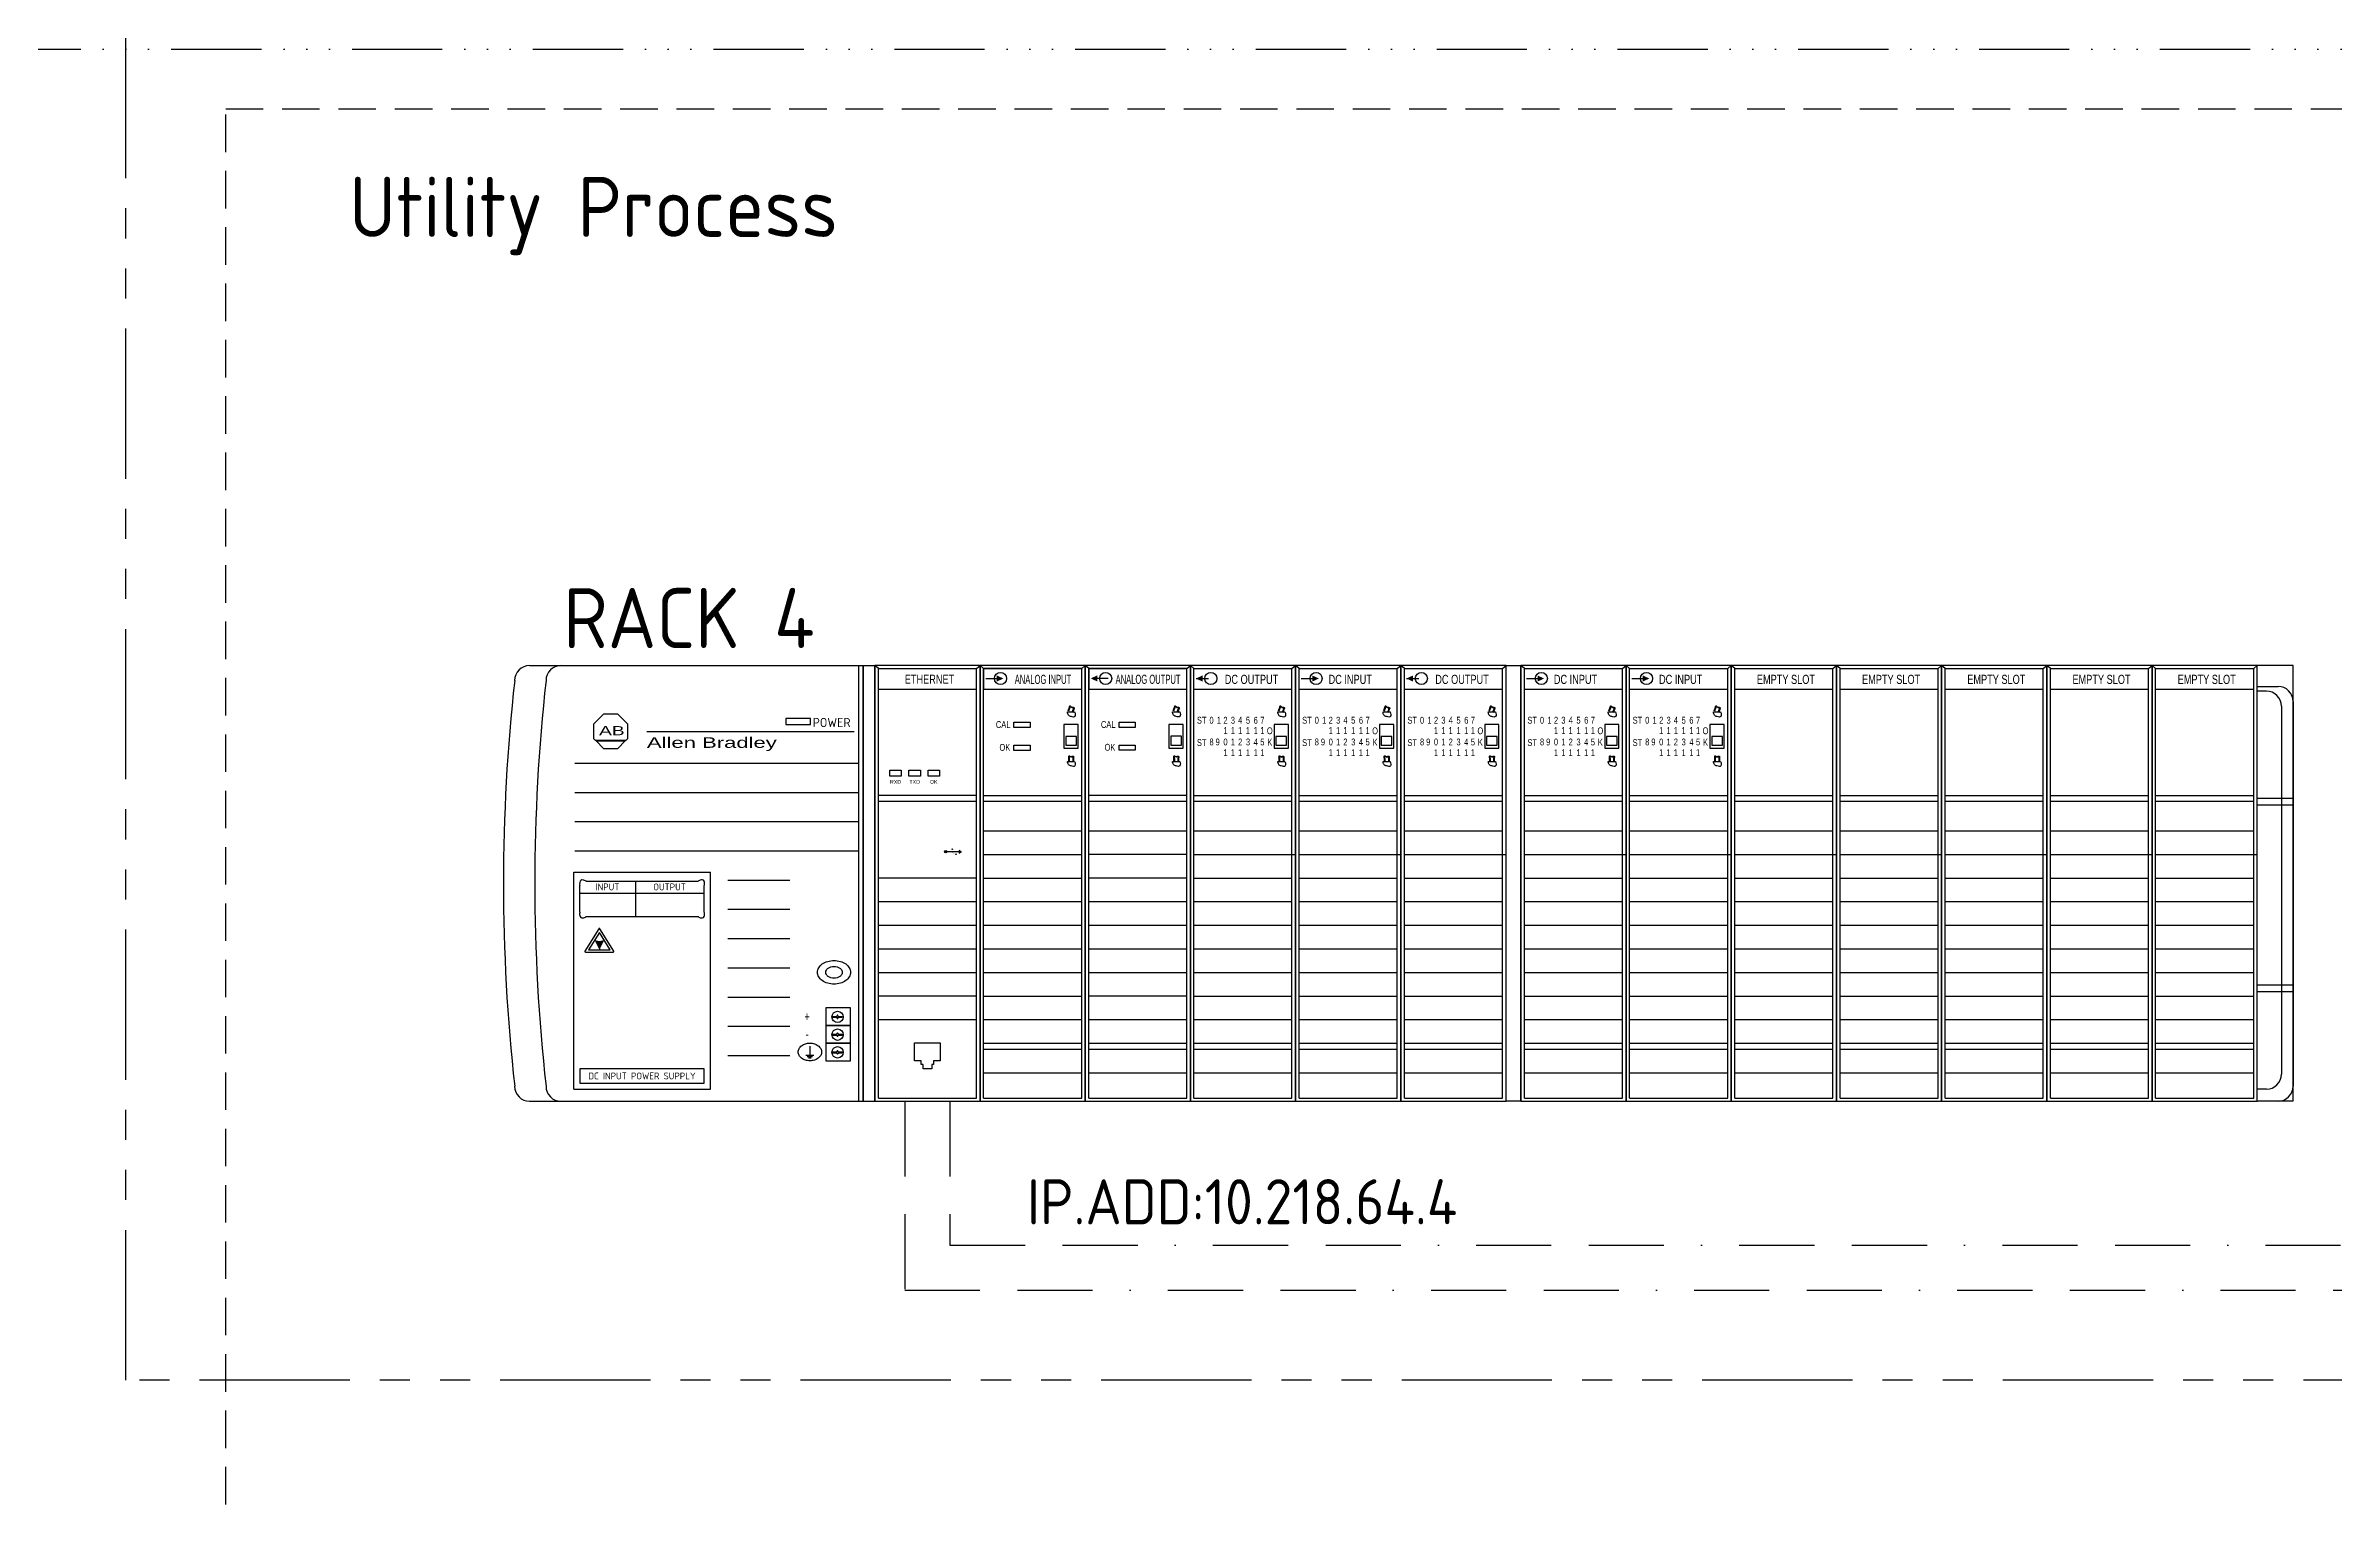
# Model space of a CAD drawing. Header units: inches. Extents: x -3706 to 19254, y 6721 to 14509.
# Drawn here: x 16514 to 18037, y 10935 to 11911 of the extents above; entities that cross this region are included whole.
import ezdxf
from ezdxf.enums import TextEntityAlignment as Align

# ---------------------------------------------------------------- set-up
doc = ezdxf.new("R2010")
doc.units = ezdxf.units.IN
doc.header["$LTSCALE"] = 100
doc.header["$MEASUREMENT"] = 0
for name, pattern in [('ACAD_ISO14W100', [24, 12, -3, 0, -3, 0, -3, 0, -3]), ('BORDER', [1.75, 0.5, -0.25, 0.5, -0.25, 0, -0.25]), ('HIDDEN', [0.375, 0.25, -0.125]), ('PHANTOM', [2.5, 1.25, -0.25, 0.25, -0.25, 0.25, -0.25])]:
    doc.linetypes.add(name, pattern=pattern)
doc.layers.add('NOTATIONS', color=7, linetype='Continuous')
doc.layers.add('STEXT', color=2, linetype='Continuous')
doc.styles.add('ALLEN', font='swissi.ttf', dxfattribs={"width": 1.5})
doc.styles.add('ISO3098B', font='iso3098b.shx')
doc.styles.add('STYLE1', font='isocp2.shx', dxfattribs={"height": 25})

# ---------------------------------------------------------------- blocks, each defined once
blk = doc.blocks.new('1756-END')
at = {"color": 3}
for p, q in [((5205.83, 3914.76), (5193.89, 3914.76)), ((5193.89, 3769.76), (5193.89, 3914.76)), ((5205.83, 3769.76), (5205.83, 3914.76)), ((5193.89, 3907.8), (5200.83, 3907.8)), ((5196.94, 3906.23), (5193.89, 3906.23)), ((5201.94, 3901.23), (5201.94, 3778.76)), ((5205.83, 3902.8), (5205.83, 3774.76)), ((5193.89, 3870.56), (5205.83, 3870.56)), ((5193.89, 3868.35), (5205.83, 3868.35)), ((5193.89, 3808.52), (5205.83, 3808.52)), ((5193.89, 3806.31), (5205.83, 3806.31)), ((5196.94, 3773.76), (5193.89, 3773.76)), ((5205.83, 3769.76), (5193.89, 3769.76)), ((5205.83, 3769.76), (5196.94, 3769.76))]:
    blk.add_line(p, q, dxfattribs=at)
for centre, start, end in [((5200.83, 3902.8), 0, 90), ((5196.94, 3901.23), 0, 90), ((5196.94, 3778.76), 270, 0), ((5200.83, 3774.76), 270, 0)]:
    blk.add_arc(centre, 5, start, end, dxfattribs=at)
blk = doc.blocks.new('1756-N2')
at = {"color": 3, "linetype": 'Continuous'}
for p, q in [((6404.4, 4187.64), (6369.4, 4187.64)), ((6369.4, 4042.65), (6369.4, 4187.64)), ((6369.4, 4187.64), (6369.4, 4042.65)), ((6369.4, 4042.65), (6369.4, 4187.64)), ((6370.59, 4186.66), (6403.22, 4186.66)), ((6370.59, 4162.11), (6370.59, 4186.66)), ((6370.59, 4043.63), (6370.59, 4186.66)), ((6403.22, 4162.11), (6403.22, 4186.66)), ((6403.22, 4043.63), (6403.22, 4186.66)), ((6404.4, 4042.65), (6404.4, 4187.64)), ((6370.59, 4179.79), (6403.22, 4179.79)), ((6369.4, 4042.65), (6404.4, 4042.65))]:
    blk.add_line(p, q, dxfattribs=at)
for points in [[(6370.59, 4186.66), (6369.4, 4187.64)], [(6370.59, 4186.66), (6369.4, 4187.64)], [(6403.22, 4186.66), (6404.4, 4187.64)], [(6403.22, 4186.66), (6404.4, 4187.64)], [(6403.22, 4130.69), (6403.22, 4178.8)], [(6370.59, 4144.44), (6403.22, 4144.44)], [(6370.59, 4142.47), (6403.22, 4142.47)], [(6370.59, 4132.65), (6403.22, 4132.65)], [(6370.59, 4124.8), (6404.4, 4124.8)], [(6370.59, 4116.94), (6403.22, 4116.94)], [(6370.59, 4109.08), (6403.22, 4109.08)], [(6370.59, 4101.23), (6403.22, 4101.23)], [(6370.59, 4093.37), (6403.22, 4093.37)], [(6370.59, 4085.52), (6403.22, 4085.52)], [(6370.59, 4077.66), (6403.22, 4077.66)], [(6370.59, 4069.8), (6403.22, 4069.8)], [(6370.59, 4061.95), (6403.22, 4061.95)], [(6370.59, 4059.98), (6403.22, 4059.98)], [(6370.59, 4052.13), (6403.22, 4052.13)], [(6370.59, 4043.63), (6403.22, 4043.63)]]:
    blk.add_lwpolyline(points, dxfattribs=at)
at = {"layer": 'STEXT', "color": 3, "width": 0.75}
blk.add_text('EMPTY SLOT', height=3.044, dxfattribs=at).set_placement((6387.59, 4180.61), align=Align.BOTTOM_CENTER)
blk = doc.blocks.new('1756-AI')
at = {"color": 0, "linetype": 'Continuous'}
for p, q in [((5976.55, 4187.64), (5976.55, 4042.65)), ((5976.55, 4042.65), (5976.55, 4187.64)), ((6011.56, 4187.64), (5976.55, 4187.64)), ((5976.55, 4187.64), (5976.55, 4042.65)), ((5977.74, 4186.66), (5977.74, 4179.79)), ((6010.37, 4186.66), (5977.74, 4186.66)), ((5977.74, 4186.66), (6010.37, 4186.66)), ((5977.74, 4043.63), (5977.74, 4186.66)), ((6010.37, 4043.63), (6010.37, 4186.66)), ((6011.56, 4042.65), (6011.56, 4187.64)), ((5977.74, 4179.79), (6010.37, 4179.79)), ((5977.74, 4179.79), (6010.37, 4179.79)), ((5976.55, 4042.65), (6011.56, 4042.65))]:
    blk.add_line(p, q, dxfattribs=at)
for points in [[(5977.74, 4186.66), (5976.55, 4187.64)], [(5978.46, 4183.33), (5982.54, 4183.33)], [(6010.37, 4186.66), (6011.56, 4187.64)], [(6006.18, 4173.63), (6005.76, 4172.49)], [(6006.33, 4173.36), (6005.98, 4172.42)], [(6006.89, 4173.9), (6007.44, 4173.7)], [(6007.42, 4172.96), (6007.07, 4172.02)], [(6007.7, 4173.07), (6007.29, 4171.94)], [(6005.99, 4156.91), (6005.99, 4155.73)], [(6006.23, 4156.71), (6006.23, 4155.73)], [(6006.58, 4157.4), (6007.17, 4157.4)], [(6007.41, 4156.71), (6007.41, 4155.73)], [(6007.65, 4156.91), (6007.65, 4155.73)], [(5977.74, 4144.44), (6010.37, 4144.44)], [(5977.74, 4142.47), (6010.37, 4142.47)], [(5977.74, 4132.65), (6010.37, 4132.65)], [(5977.74, 4124.8), (6010.37, 4124.8)], [(5977.74, 4116.94), (6010.37, 4116.94)], [(5977.74, 4109.08), (6010.37, 4109.08)], [(5977.74, 4101.23), (6010.37, 4101.23)], [(5977.74, 4093.37), (6010.37, 4093.37)], [(5977.74, 4085.52), (6010.37, 4085.52)], [(5977.74, 4077.66), (6010.37, 4077.66)], [(5977.74, 4069.8), (6010.37, 4069.8)], [(5977.74, 4061.95), (6010.37, 4061.95)], [(5977.74, 4059.98), (6010.37, 4059.98)], [(5977.74, 4052.13), (6010.37, 4052.13)], [(5977.74, 4043.63), (6010.37, 4043.63)]]:
    blk.add_lwpolyline(points, dxfattribs=at)
for points in [[(6006.89, 4173.9, 0.094503), (6006.62, 4174.11, 0.201996), (6006.39, 4174.13, 0.204226), (6006.23, 4173.97, 0.095925), (6006.18, 4173.63, 0.051944)], [(6007.04, 4173.63, 0.094503), (6006.77, 4173.84, 0.201996), (6006.54, 4173.87, 0.204226), (6006.38, 4173.7, 0.095925), (6006.33, 4173.36, 0.051944)], [(6007.04, 4173.63, -0.0954), (6007.38, 4173.62, -0.1984), (6007.56, 4173.48, -0.1984), (6007.58, 4173.26, -0.0954), (6007.42, 4172.96, -0.051904)], [(6007.33, 4173.74, -0.0954), (6007.66, 4173.73, -0.1984), (6007.85, 4173.59, -0.1984), (6007.86, 4173.37, -0.0954), (6007.7, 4173.07, -0.051904)], [(6006.82, 4170.71, -0.119506), (6006.37, 4170.82, -0.104857), (6005.98, 4171.14, -0.089155), (6005.72, 4171.62, -0.080535), (6005.63, 4172.19), (6008, 4172.19)], [(6008, 4172.19, -0.083943), (6008.23, 4171.3, -0.185954), (6008.09, 4170.71, -0.227593), (6007.59, 4170.5, -0.109754), (6006.82, 4170.71, -0.05674)], [(6006.82, 4154.26, -0.119506), (6006.37, 4154.37, -0.104857), (6005.98, 4154.69, -0.089155), (6005.72, 4155.16, -0.080535), (6005.63, 4155.73), (6008, 4155.73)], [(6006.58, 4157.4, 0.094568), (6006.26, 4157.51, 0.201764), (6006.03, 4157.46, 0.203993), (6005.94, 4157.24, 0.095994), (6005.99, 4156.91, 0.052022)], [(6006.82, 4157.2, 0.094568), (6006.49, 4157.31, 0.201764), (6006.27, 4157.26, 0.203993), (6006.17, 4157.05, 0.095994), (6006.23, 4156.71, 0.052022)], [(6006.82, 4157.2, -0.095462), (6007.14, 4157.31, -0.198168), (6007.36, 4157.25, -0.198168), (6007.45, 4157.04, -0.095462), (6007.41, 4156.71, -0.05198)], [(6008, 4155.73, -0.083943), (6008.23, 4154.84, -0.185954), (6008.09, 4154.25, -0.227593), (6007.59, 4154.05, -0.109754), (6006.82, 4154.26, -0.05674)], [(6007.06, 4157.4, -0.095462), (6007.37, 4157.5, -0.198168), (6007.6, 4157.45, -0.198168), (6007.69, 4157.24, -0.095462), (6007.65, 4156.91, -0.05198)]]:
    blk.add_lwpolyline(points, format="xyb", dxfattribs=at)
at = {"color": 0}
for points in [[(5987.82, 4168.76), (5993.17, 4168.76), (5993.17, 4167), (5987.82, 4167)], [(5987.82, 4161.17), (5993.17, 4161.17), (5993.17, 4159.41), (5987.82, 4159.41)]]:
    blk.add_lwpolyline(points, close=True, dxfattribs=at)
at = {"color": 0, "linetype": 'Continuous'}
for points in [[(6004.45, 4160.15), (6009.19, 4160.15), (6009.19, 4168), (6004.45, 4168)], [(6005.04, 4161.13), (6008.59, 4161.13), (6008.59, 4164.07), (6005.04, 4164.07)]]:
    blk.add_lwpolyline(points, close=True, dxfattribs=at)
blk.add_circle((5983.36, 4183.33), 2.01, dxfattribs=at)
at = {"color": 0}
for points in [[(5982.11, 4184.34), (5982.11, 4182.31), (5982.11, 4184.34)], [(5982.11, 4184.34), (5984.3, 4183.33), (5982.11, 4182.31)]]:
    blk.add_solid(points, dxfattribs=at)
at = {"layer": 'NOTATIONS', "color": 0, "width": 0.75}
for s, p in [('CAL', (5981.81, 4168.01)), ('OK', (5983, 4160.42))]:
    blk.add_text(s, height=2.283, dxfattribs=at).set_placement(p, align=Align.MIDDLE_LEFT)
at = {"layer": 'STEXT', "color": 0, "width": 0.6}
blk.add_text('ANALOG INPUT', height=3.0436, dxfattribs=at).set_placement((5997.48, 4180.61), align=Align.BOTTOM_CENTER)
blk = doc.blocks.new('1756-DO')
at = {"color": 4, "linetype": 'Continuous'}
for p, q in [((6248.82, 4042.65), (6248.82, 4187.64)), ((6248.82, 4042.65), (6248.82, 4187.64)), ((6248.82, 4187.64), (6248.82, 4042.65)), ((6283.82, 4187.64), (6248.82, 4187.64)), ((6248.82, 4042.65), (6248.82, 4187.64)), ((6248.82, 4042.65), (6248.82, 4187.64)), ((6250, 4162.11), (6250, 4186.66)), ((6250, 4186.66), (6282.63, 4186.66)), ((6250, 4043.63), (6250, 4186.66)), ((6282.63, 4043.63), (6282.63, 4186.66)), ((6283.82, 4042.65), (6283.82, 4187.64)), ((6250, 4179.79), (6282.63, 4179.79)), ((6248.82, 4042.65), (6283.82, 4042.65))]:
    blk.add_line(p, q, dxfattribs=at)
for points in [[(6250, 4186.66), (6248.82, 4187.64)], [(6250, 4186.66), (6248.82, 4187.64)], [(6250.72, 4183.33), (6254.81, 4183.33)], [(6282.63, 4186.66), (6283.82, 4187.64)], [(6278.44, 4173.63), (6278.03, 4172.49)], [(6278.59, 4173.36), (6278.24, 4172.42)], [(6279.16, 4173.9), (6279.7, 4173.7)], [(6279.68, 4172.96), (6279.33, 4172.02)], [(6279.97, 4173.07), (6279.55, 4171.94)], [(6278.25, 4156.91), (6278.25, 4155.73)], [(6278.49, 4156.71), (6278.49, 4155.73)], [(6278.84, 4157.4), (6279.44, 4157.4)], [(6279.67, 4156.71), (6279.67, 4155.73)], [(6279.91, 4156.91), (6279.91, 4155.73)], [(6250, 4144.44), (6282.63, 4144.44)], [(6250, 4142.47), (6282.63, 4142.47)], [(6250, 4132.65), (6282.63, 4132.65)], [(6250, 4124.8), (6283.82, 4124.8)], [(6250, 4116.94), (6282.63, 4116.94)], [(6250, 4109.08), (6282.63, 4109.08)], [(6250, 4101.23), (6282.63, 4101.23)], [(6250, 4093.37), (6282.63, 4093.37)], [(6250, 4085.52), (6282.63, 4085.52)], [(6250, 4077.66), (6282.63, 4077.66)], [(6250, 4069.8), (6282.63, 4069.8)], [(6250, 4061.95), (6282.63, 4061.95)], [(6250, 4059.98), (6282.63, 4059.98)], [(6250, 4052.13), (6282.63, 4052.13)], [(6250, 4043.63), (6282.63, 4043.63)]]:
    blk.add_lwpolyline(points, dxfattribs=at)
for points in [[(6279.16, 4173.9, 0.094503), (6278.88, 4174.11, 0.201996), (6278.65, 4174.13, 0.204226), (6278.5, 4173.97, 0.095925), (6278.44, 4173.63, 0.051944)], [(6279.31, 4173.63, 0.094503), (6279.03, 4173.84, 0.201996), (6278.8, 4173.87, 0.204226), (6278.65, 4173.7, 0.095925), (6278.59, 4173.36, 0.051944)], [(6279.31, 4173.63, -0.0954), (6279.64, 4173.62, -0.1984), (6279.83, 4173.48, -0.1984), (6279.84, 4173.26, -0.0954), (6279.68, 4172.96, -0.051904)], [(6279.59, 4173.74, -0.0954), (6279.93, 4173.73, -0.1984), (6280.11, 4173.59, -0.1984), (6280.13, 4173.37, -0.0954), (6279.97, 4173.07, -0.051904)], [(6279.08, 4170.71, -0.119506), (6278.63, 4170.82, -0.104857), (6278.24, 4171.14, -0.089155), (6277.99, 4171.62, -0.080535), (6277.9, 4172.19), (6280.27, 4172.19)], [(6280.27, 4172.19, -0.083943), (6280.5, 4171.3, -0.185954), (6280.35, 4170.71, -0.227593), (6279.86, 4170.5, -0.109754), (6279.08, 4170.71, -0.05674)], [(6279.08, 4154.26, -0.119506), (6278.63, 4154.37, -0.104857), (6278.24, 4154.69, -0.089155), (6277.99, 4155.16, -0.080535), (6277.9, 4155.73), (6280.27, 4155.73)], [(6278.84, 4157.4, 0.094568), (6278.52, 4157.51, 0.201764), (6278.29, 4157.46, 0.203993), (6278.2, 4157.24, 0.095994), (6278.25, 4156.91, 0.052022)], [(6279.08, 4157.2, 0.094568), (6278.76, 4157.31, 0.201764), (6278.53, 4157.26, 0.203993), (6278.44, 4157.05, 0.095994), (6278.49, 4156.71, 0.052022)], [(6279.08, 4157.2, -0.095462), (6279.4, 4157.31, -0.198168), (6279.62, 4157.25, -0.198168), (6279.72, 4157.04, -0.095462), (6279.67, 4156.71, -0.05198)], [(6280.27, 4155.73, -0.083943), (6280.5, 4154.84, -0.185954), (6280.35, 4154.25, -0.227593), (6279.86, 4154.05, -0.109754), (6279.08, 4154.26, -0.05674)], [(6279.32, 4157.4, -0.095462), (6279.64, 4157.5, -0.198168), (6279.86, 4157.45, -0.198168), (6279.95, 4157.24, -0.095462), (6279.91, 4156.91, -0.05198)]]:
    blk.add_lwpolyline(points, format="xyb", dxfattribs=at)
for points in [[(6276.71, 4160.15), (6281.45, 4160.15), (6281.45, 4168), (6276.71, 4168)], [(6277.31, 4161.13), (6280.86, 4161.13), (6280.86, 4164.07), (6277.31, 4164.07)]]:
    blk.add_lwpolyline(points, close=True, dxfattribs=at)
blk.add_circle((6255.63, 4183.33), 2.01, dxfattribs=at)
at = {"color": 4}
for points in [[(6252.86, 4184.34), (6250.67, 4183.33), (6252.86, 4182.31)], [(6252.86, 4184.34), (6252.86, 4182.31), (6252.86, 4184.34)]]:
    blk.add_solid(points, dxfattribs=at)
at = {"layer": 'NOTATIONS', "color": 4, "width": 0.75}
for s, height, p in [('ST', 2.283, (6251, 4169.44)), ('0', 2.28, (6255.18, 4169.44)), ('1', 2.28, (6257.63, 4169.44)), ('2', 2.28, (6259.82, 4169.44)), ('1', 2.28, (6259.82, 4166.02)), ('3', 2.28, (6262.29, 4169.44)), ('1', 2.28, (6262.29, 4166.02)), ('4', 2.28, (6264.7, 4169.44)), ('1', 2.28, (6264.7, 4166.02)), ('5', 2.28, (6267.31, 4169.44)), ('1', 2.28, (6267.31, 4166.02)), ('6', 2.28, (6269.88, 4169.44)), ('1', 2.28, (6269.88, 4166.02)), ('7', 2.28, (6272.09, 4169.44)), ('1', 2.28, (6272.09, 4166.02)), ('ST', 2.283, (6251, 4162)), ('8', 2.28, (6255.18, 4162.21)), ('9', 2.28, (6257.22, 4162.21)), ('0', 2.28, (6259.82, 4162.21)), ('1', 2.28, (6259.82, 4158.65)), ('1', 2.28, (6262.29, 4162.21)), ('1', 2.28, (6262.29, 4158.65)), ('2', 2.28, (6264.7, 4162.21)), ('1', 2.28, (6264.7, 4158.65)), ('3', 2.28, (6267.31, 4162.21)), ('1', 2.28, (6267.31, 4158.65)), ('4', 2.28, (6269.88, 4162.21)), ('1', 2.28, (6269.88, 4158.65)), ('5', 2.28, (6272.09, 4162.21)), ('1', 2.28, (6272.09, 4158.65))]:
    blk.add_text(s, height=height, dxfattribs=at).set_placement(p, align=Align.MIDDLE_LEFT)
for s, p in [('O', (6275.25, 4165.93)), ('K', (6275.25, 4162.12))]:
    blk.add_text(s, height=2.28, dxfattribs=at).set_placement(p, align=Align.MIDDLE_CENTER)
at = {"layer": 'STEXT', "color": 4, "width": 0.75}
blk.add_text('DC OUTPUT', height=3.044, dxfattribs=at).set_placement((6269.17, 4180.61), align=Align.BOTTOM_CENTER)
blk = doc.blocks.new('OUT')
at = {"color": 6, "linetype": 'Continuous'}
for p, q in [((594538.52, 502585.12), (594538.52, 502440.12)), ((594538.52, 502440.12), (594538.52, 502585.12)), ((594573.52, 502585.12), (594538.52, 502585.12)), ((594538.52, 502585.12), (594538.52, 502440.12)), ((594539.7, 502584.14), (594539.7, 502577.26)), ((594572.34, 502584.14), (594539.7, 502584.14)), ((594539.7, 502584.14), (594572.34, 502584.14)), ((594539.7, 502441.1), (594539.7, 502584.14)), ((594572.34, 502441.1), (594572.34, 502584.14)), ((594573.52, 502440.12), (594573.52, 502585.12)), ((594539.7, 502577.26), (594572.34, 502577.26)), ((594539.7, 502577.26), (594572.34, 502577.26)), ((594538.52, 502440.12), (594573.52, 502440.12))]:
    blk.add_line(p, q, dxfattribs=at)
for points in [[(594539.7, 502584.14), (594538.52, 502585.12)], [(594572.34, 502584.14), (594573.52, 502585.12)], [(594546.21, 502580.8), (594542.12, 502580.8)], [(594568.14, 502571.1), (594567.73, 502569.97)], [(594568.29, 502570.83), (594567.95, 502569.89)], [(594568.86, 502571.38), (594569.4, 502571.18)], [(594569.38, 502570.44), (594569.04, 502569.49)], [(594569.67, 502570.55), (594569.25, 502569.41)], [(594567.95, 502554.38), (594567.95, 502553.2)], [(594568.19, 502554.18), (594568.19, 502553.2)], [(594568.55, 502554.87), (594569.14, 502554.87)], [(594569.37, 502554.18), (594569.37, 502553.2)], [(594569.61, 502554.38), (594569.61, 502553.2)], [(594539.7, 502541.91), (594572.34, 502541.91)], [(594539.7, 502539.95), (594572.34, 502539.95)], [(594539.7, 502530.13), (594572.34, 502530.13)], [(594539.7, 502522.27), (594572.34, 502522.27)], [(594539.7, 502514.41), (594572.34, 502514.41)], [(594539.7, 502506.56), (594572.34, 502506.56)], [(594539.7, 502498.7), (594572.34, 502498.7)], [(594539.7, 502490.85), (594572.34, 502490.85)], [(594539.7, 502482.99), (594572.34, 502482.99)], [(594539.7, 502475.13), (594572.34, 502475.13)], [(594539.7, 502467.28), (594572.34, 502467.28)], [(594539.7, 502459.42), (594572.34, 502459.42)], [(594539.7, 502457.46), (594572.34, 502457.46)], [(594539.7, 502449.6), (594572.34, 502449.6)], [(594539.7, 502441.1), (594572.34, 502441.1)]]:
    blk.add_lwpolyline(points, dxfattribs=at)
for points in [[(594568.78, 502568.19, -0.119506), (594568.33, 502568.3, -0.104857), (594567.95, 502568.62, -0.089155), (594567.69, 502569.1, -0.080535), (594567.6, 502569.66), (594569.97, 502569.66)], [(594568.86, 502571.38, 0.094503), (594568.58, 502571.59, 0.201996), (594568.35, 502571.61, 0.204226), (594568.2, 502571.44, 0.095925), (594568.14, 502571.1, 0.051944)], [(594569.01, 502571.11, 0.094503), (594568.73, 502571.32, 0.201996), (594568.5, 502571.34, 0.204226), (594568.35, 502571.17, 0.095925), (594568.29, 502570.83, 0.051944)], [(594569.97, 502569.66, -0.083943), (594570.2, 502568.78, -0.185954), (594570.05, 502568.19, -0.227593), (594569.56, 502567.98, -0.109754), (594568.78, 502568.19, -0.05674)], [(594569.01, 502571.11, -0.0954), (594569.34, 502571.09, -0.1984), (594569.53, 502570.96, -0.1984), (594569.54, 502570.73, -0.0954), (594569.38, 502570.44, -0.051904)], [(594569.29, 502571.22, -0.0954), (594569.63, 502571.2, -0.1984), (594569.81, 502571.07, -0.1984), (594569.83, 502570.84, -0.0954), (594569.67, 502570.55, -0.051904)], [(594568.78, 502551.73, -0.119506), (594568.33, 502551.84, -0.104857), (594567.95, 502552.16, -0.089155), (594567.69, 502552.64, -0.080535), (594567.6, 502553.2), (594569.97, 502553.2)], [(594568.55, 502554.87, 0.094568), (594568.22, 502554.98, 0.201764), (594567.99, 502554.93, 0.203993), (594567.9, 502554.72, 0.095994), (594567.95, 502554.38, 0.052022)], [(594568.78, 502554.68, 0.094568), (594568.46, 502554.79, 0.201764), (594568.23, 502554.73, 0.203993), (594568.14, 502554.52, 0.095994), (594568.19, 502554.18, 0.052022)], [(594568.78, 502554.68, -0.095462), (594569.1, 502554.78, -0.198168), (594569.32, 502554.72, -0.198168), (594569.42, 502554.52, -0.095462), (594569.37, 502554.18, -0.05198)], [(594569.97, 502553.2, -0.083943), (594570.2, 502552.32, -0.185954), (594570.05, 502551.73, -0.227593), (594569.56, 502551.52, -0.109754), (594568.78, 502551.73, -0.05674)], [(594569.02, 502554.87, -0.095462), (594569.34, 502554.98, -0.198168), (594569.56, 502554.92, -0.198168), (594569.65, 502554.71, -0.095462), (594569.61, 502554.38, -0.05198)]]:
    blk.add_lwpolyline(points, format="xyb", dxfattribs=at)
at = {"color": 6}
for points in [[(594549.79, 502566.23), (594555.13, 502566.23), (594555.13, 502564.48), (594549.79, 502564.48)], [(594549.79, 502558.64), (594555.13, 502558.64), (594555.13, 502556.89), (594549.79, 502556.89)]]:
    blk.add_lwpolyline(points, close=True, dxfattribs=at)
at = {"color": 6, "linetype": 'Continuous'}
for points in [[(594566.41, 502557.62), (594571.15, 502557.62), (594571.15, 502565.48), (594566.41, 502565.48)], [(594567.01, 502558.6), (594570.56, 502558.6), (594570.56, 502561.55), (594567.01, 502561.55)]]:
    blk.add_lwpolyline(points, close=True, dxfattribs=at)
blk.add_circle((594545.33, 502580.8), 2.01, dxfattribs=at)
at = {"color": 6}
for points in [[(594542.56, 502581.82), (594540.37, 502580.8), (594542.56, 502579.79)], [(594542.56, 502581.82), (594542.56, 502579.79), (594542.56, 502581.82)]]:
    blk.add_solid(points, dxfattribs=at)
at = {"layer": 'NOTATIONS', "color": 6, "width": 0.75}
for s, p in [('CAL', (594543.77, 502565.48)), ('OK', (594544.97, 502557.89))]:
    blk.add_text(s, height=2.283, dxfattribs=at).set_placement(p, align=Align.MIDDLE_LEFT)
at = {"layer": 'STEXT', "color": 6, "width": 0.6}
blk.add_text('ANALOG OUTPUT', height=3.0436, dxfattribs=at).set_placement((594559.44, 502578.09), align=Align.BOTTOM_CENTER)
blk = doc.blocks.new('1756EN2TR')
at = {"linetype": 'ByBlock'}
h = blk.add_hatch(color=2, dxfattribs=at)
edge = h.paths.add_edge_path()
edge.add_arc((142.55, 97.06), 0.375, 0, 360)
h.paths.add_polyline_path([(142.93, 97.09), (146.98, 97.09), (146.98, 97.02), (142.93, 97.02)])
h.paths.add_polyline_path([(147.77, 97.06), (146.98, 97.51), (146.98, 96.6)])
h = blk.add_hatch(color=2, dxfattribs=at)
edge = h.paths.add_edge_path()
edge.add_arc((144.74, 97.9), 0.0973, 0, 360)
h = blk.add_hatch(color=2, dxfattribs=at)
edge = h.paths.add_edge_path()
edge.add_arc((145.97, 96.22), 0.0973, 0, 360)
at = {"color": 2, "linetype": 'Continuous'}
for p, q in [((153.96, 159.05), (118.96, 159.05)), ((118.96, 14.06), (118.96, 159.05)), ((118.96, 159.05), (118.96, 14.06)), ((118.96, 14.06), (118.96, 159.05)), ((120.14, 158.07), (152.78, 158.07)), ((120.14, 133.52), (120.14, 158.07)), ((120.14, 15.04), (120.14, 158.07)), ((152.78, 133.52), (152.78, 158.07)), ((152.78, 15.04), (152.78, 158.07)), ((153.96, 14.06), (153.96, 159.05)), ((120.14, 151.2), (152.78, 151.2)), ((118.96, 14.06), (153.96, 14.06))]:
    blk.add_line(p, q, dxfattribs=at)
for points in [[(120.14, 158.07), (118.96, 159.05)], [(120.14, 158.07), (118.96, 159.05)], [(152.78, 158.07), (153.96, 159.05)], [(152.78, 158.07), (153.96, 159.05)], [(152.78, 102.1), (152.78, 150.22)], [(120.14, 115.85), (152.78, 115.85)], [(120.14, 113.88), (152.78, 113.88)], [(120.14, 88.35), (152.78, 88.35)], [(120.14, 80.49), (152.78, 80.49)], [(120.14, 72.64), (152.78, 72.64)], [(120.14, 64.78), (152.78, 64.78)], [(120.14, 56.93), (152.78, 56.93)], [(120.14, 49.07), (152.78, 49.07)], [(120.14, 41.21), (152.78, 41.21)], [(120.14, 15.04), (152.78, 15.04)]]:
    blk.add_lwpolyline(points, dxfattribs=at)
at = {"color": 2}
for points in [[(123.95, 122.2), (123.95, 124.23), (127.76, 124.23), (127.76, 122.2)], [(130.3, 122.2), (130.3, 124.23), (134.11, 124.23), (134.11, 122.2)], [(136.65, 122.2), (136.65, 124.23), (140.46, 124.23), (140.46, 122.2)]]:
    blk.add_lwpolyline(points, close=True, dxfattribs=at)
at = {"color": 2, "linetype": 'ByBlock'}
for points in [[(142.93, 97.09), (146.98, 97.09), (146.98, 97.02), (142.93, 97.02)], [(147.77, 97.06), (146.98, 97.51), (146.98, 96.6)]]:
    blk.add_lwpolyline(points, close=True, dxfattribs=at)
at = {"color": 2, "linetype": 'ByBlock', "const_width": 0.015}
for points in [[(143.36, 97.09), (143.93, 97.66), (144.74, 97.9)], [(144.58, 97.03), (145.16, 96.45), (145.97, 96.22)]]:
    blk.add_lwpolyline(points, dxfattribs=at)
at = {"color": 2}
for points in [[(134.4, 27.44), (132.17, 27.44), (132.17, 33.49), (140.75, 33.49), (140.75, 27.44), (138.51, 27.44)], [(135.03, 26.31), (134.4, 26.31), (134.4, 27.44)], [(137.88, 26.31), (137.88, 24.87), (135.03, 24.87), (135.03, 26.31)], [(138.51, 27.44), (138.51, 26.31), (137.88, 26.31)]]:
    blk.add_lwpolyline(points, dxfattribs=at)
at = {"color": 2, "linetype": 'ByBlock'}
for centre, radius in [((142.55, 97.06), 0.375), ((144.74, 97.9), 0.0973), ((145.97, 96.22), 0.0973)]:
    blk.add_circle(centre, radius, dxfattribs=at)
at = {"color": 2}
for s, p in [('RXD', (125.86, 119.66)), ('TXD', (132.21, 119.66)), ('OK', (138.56, 119.66))]:
    blk.add_text(s, height=1.27, dxfattribs=at).set_placement(p, align=Align.CENTER)
at = {"layer": 'STEXT', "color": 2, "width": 0.75}
blk.add_text('ETHERNET', height=3.044, dxfattribs=at).set_placement((137.14, 152.02), align=Align.BOTTOM_CENTER)
blk = doc.blocks.new('1756-DI')
at = {"color": 2, "linetype": 'Continuous'}
for p, q in [((6197.89, 4042.65), (6197.89, 4187.64)), ((6197.89, 4042.65), (6197.89, 4187.64)), ((6197.89, 4187.64), (6197.89, 4042.65)), ((6232.89, 4187.64), (6197.89, 4187.64)), ((6197.89, 4042.65), (6197.89, 4187.64)), ((6197.89, 4042.65), (6197.89, 4187.64)), ((6199.07, 4162.11), (6199.07, 4186.66)), ((6199.07, 4186.66), (6231.71, 4186.66)), ((6199.07, 4043.63), (6199.07, 4186.66)), ((6231.71, 4043.63), (6231.71, 4186.66)), ((6232.89, 4042.65), (6232.89, 4187.64)), ((6199.07, 4179.79), (6231.71, 4179.79)), ((6197.89, 4042.65), (6232.89, 4042.65))]:
    blk.add_line(p, q, dxfattribs=at)
for points in [[(6199.07, 4186.66), (6197.89, 4187.64)], [(6199.07, 4186.66), (6197.89, 4187.64)], [(6199.79, 4183.33), (6203.88, 4183.33)], [(6231.71, 4186.66), (6232.89, 4187.64)], [(6227.51, 4173.63), (6227.1, 4172.49)], [(6227.66, 4173.36), (6227.32, 4172.42)], [(6228.23, 4173.9), (6228.77, 4173.7)], [(6228.75, 4172.96), (6228.41, 4172.02)], [(6229.04, 4173.07), (6228.62, 4171.94)], [(6227.32, 4156.91), (6227.32, 4155.73)], [(6227.56, 4156.71), (6227.56, 4155.73)], [(6227.92, 4157.4), (6228.51, 4157.4)], [(6228.75, 4156.71), (6228.75, 4155.73)], [(6228.98, 4156.91), (6228.98, 4155.73)], [(6199.07, 4144.44), (6231.71, 4144.44)], [(6199.07, 4142.47), (6231.71, 4142.47)], [(6199.07, 4132.65), (6231.71, 4132.65)], [(6199.07, 4124.8), (6232.89, 4124.8)], [(6199.07, 4116.94), (6231.71, 4116.94)], [(6199.07, 4109.08), (6231.71, 4109.08)], [(6199.07, 4101.23), (6231.71, 4101.23)], [(6199.07, 4093.37), (6231.71, 4093.37)], [(6199.07, 4085.52), (6231.71, 4085.52)], [(6199.07, 4077.66), (6231.71, 4077.66)], [(6199.07, 4069.8), (6231.71, 4069.8)], [(6199.07, 4061.95), (6231.71, 4061.95)], [(6199.07, 4059.98), (6231.71, 4059.98)], [(6199.07, 4052.13), (6231.71, 4052.13)], [(6199.07, 4043.63), (6231.71, 4043.63)]]:
    blk.add_lwpolyline(points, dxfattribs=at)
for points in [[(6228.23, 4173.9, 0.094503), (6227.95, 4174.11, 0.201996), (6227.72, 4174.13, 0.204226), (6227.57, 4173.97, 0.095925), (6227.51, 4173.63, 0.051944)], [(6228.38, 4173.63, 0.094503), (6228.1, 4173.84, 0.201996), (6227.87, 4173.87, 0.204226), (6227.72, 4173.7, 0.095925), (6227.66, 4173.36, 0.051944)], [(6228.38, 4173.63, -0.0954), (6228.71, 4173.62, -0.1984), (6228.9, 4173.48, -0.1984), (6228.91, 4173.26, -0.0954), (6228.75, 4172.96, -0.051904)], [(6228.66, 4173.74, -0.0954), (6229, 4173.73, -0.1984), (6229.18, 4173.59, -0.1984), (6229.2, 4173.37, -0.0954), (6229.04, 4173.07, -0.051904)], [(6228.15, 4170.71, -0.119506), (6227.7, 4170.82, -0.104857), (6227.32, 4171.14, -0.089155), (6227.06, 4171.62, -0.080535), (6226.97, 4172.19), (6229.34, 4172.19)], [(6229.34, 4172.19, -0.083943), (6229.57, 4171.3, -0.185954), (6229.42, 4170.71, -0.227593), (6228.93, 4170.5, -0.109754), (6228.15, 4170.71, -0.05674)], [(6228.15, 4154.26, -0.119506), (6227.7, 4154.37, -0.104857), (6227.32, 4154.69, -0.089155), (6227.06, 4155.16, -0.080535), (6226.97, 4155.73), (6229.34, 4155.73)], [(6227.92, 4157.4, 0.094568), (6227.59, 4157.51, 0.201764), (6227.36, 4157.46, 0.203993), (6227.27, 4157.24, 0.095994), (6227.32, 4156.91, 0.052022)], [(6228.15, 4157.2, 0.094568), (6227.83, 4157.31, 0.201764), (6227.6, 4157.26, 0.203993), (6227.51, 4157.05, 0.095994), (6227.56, 4156.71, 0.052022)], [(6228.15, 4157.2, -0.095462), (6228.47, 4157.31, -0.198168), (6228.69, 4157.25, -0.198168), (6228.79, 4157.04, -0.095462), (6228.75, 4156.71, -0.05198)], [(6229.34, 4155.73, -0.083943), (6229.57, 4154.84, -0.185954), (6229.42, 4154.25, -0.227593), (6228.93, 4154.05, -0.109754), (6228.15, 4154.26, -0.05674)], [(6228.39, 4157.4, -0.095462), (6228.71, 4157.5, -0.198168), (6228.93, 4157.45, -0.198168), (6229.03, 4157.24, -0.095462), (6228.98, 4156.91, -0.05198)]]:
    blk.add_lwpolyline(points, format="xyb", dxfattribs=at)
for points in [[(6225.78, 4160.15), (6230.52, 4160.15), (6230.52, 4168), (6225.78, 4168)], [(6226.38, 4161.13), (6229.93, 4161.13), (6229.93, 4164.07), (6226.38, 4164.07)]]:
    blk.add_lwpolyline(points, close=True, dxfattribs=at)
blk.add_circle((6204.7, 4183.33), 2.01, dxfattribs=at)
at = {"color": 2}
for points in [[(6203.44, 4184.34), (6205.63, 4183.33), (6203.44, 4182.31)], [(6203.44, 4184.34), (6203.44, 4182.31), (6203.44, 4184.34)]]:
    blk.add_solid(points, dxfattribs=at)
at = {"layer": 'NOTATIONS', "color": 2, "width": 0.75}
for s, height, p in [('ST', 2.283, (6200.07, 4169.44)), ('0', 2.28, (6204.25, 4169.44)), ('1', 2.28, (6206.7, 4169.44)), ('2', 2.28, (6208.9, 4169.44)), ('1', 2.28, (6208.9, 4166.02)), ('3', 2.28, (6211.36, 4169.44)), ('1', 2.28, (6211.36, 4166.02)), ('4', 2.28, (6213.77, 4169.44)), ('1', 2.28, (6213.77, 4166.02)), ('5', 2.28, (6216.38, 4169.44)), ('1', 2.28, (6216.38, 4166.02)), ('6', 2.28, (6218.95, 4169.44)), ('1', 2.28, (6218.95, 4166.02)), ('7', 2.28, (6221.16, 4169.44)), ('1', 2.28, (6221.16, 4166.02)), ('ST', 2.283, (6200.07, 4162)), ('8', 2.28, (6204.25, 4162.21)), ('9', 2.28, (6206.29, 4162.21)), ('0', 2.28, (6208.9, 4162.21)), ('1', 2.28, (6208.9, 4158.65)), ('1', 2.28, (6211.36, 4162.21)), ('1', 2.28, (6211.36, 4158.65)), ('2', 2.28, (6213.77, 4162.21)), ('1', 2.28, (6213.77, 4158.65)), ('3', 2.28, (6216.38, 4162.21)), ('1', 2.28, (6216.38, 4158.65)), ('4', 2.28, (6218.95, 4162.21)), ('1', 2.28, (6218.95, 4158.65)), ('5', 2.28, (6221.16, 4162.21)), ('1', 2.28, (6221.16, 4158.65))]:
    blk.add_text(s, height=height, dxfattribs=at).set_placement(p, align=Align.MIDDLE_LEFT)
for s, p in [('O', (6224.33, 4165.93)), ('K', (6224.33, 4162.12))]:
    blk.add_text(s, height=2.28, dxfattribs=at).set_placement(p, align=Align.MIDDLE_CENTER)
at = {"layer": 'STEXT', "color": 2, "width": 0.75}
blk.add_text('DC INPUT', height=3.044, dxfattribs=at).set_placement((6216.07, 4180.61), align=Align.BOTTOM_CENTER)
blk = doc.blocks.new('1756-POWER SUPPLY')
at = {"color": 0}
for p, q in [((5018.78, 3911.3), (5133.65, 3911.3)), ((5129.7, 3766.3), (5129.7, 3911.3)), ((5133.65, 3766.3), (5133.65, 3911.3)), ((5033.76, 3878.81), (5128.32, 3878.81)), ((5033.76, 3869.08), (5128.32, 3869.08)), ((5033.76, 3859.36), (5128.32, 3859.36)), ((5033.76, 3849.63), (5128.32, 3849.63)), ((5084.7, 3839.9), (5105.31, 3839.9)), ((5084.7, 3830.18), (5105.31, 3830.18)), ((5084.7, 3820.45), (5105.31, 3820.45)), ((5084.7, 3810.72), (5105.31, 3810.72)), ((5084.7, 3800.99), (5105.31, 3800.99)), ((5084.7, 3791.27), (5105.31, 3791.27)), ((5084.7, 3781.54), (5105.31, 3781.54)), ((5018.78, 3766.3), (5133.65, 3766.3))]:
    blk.add_line(p, q, dxfattribs=at)
at = {"color": 7, "linetype": 'Continuous'}
for p, q in [((5128.32, 3766.3), (5128.32, 3911.3)), ((5129.7, 3911.3), (5129.7, 3766.3)), ((5129.7, 3911.3), (5129.7, 3766.3)), ((5057.8, 3889.38), (5126.74, 3889.38)), ((5037.57, 3839.53), (5074.8, 3839.53)), ((5035.5, 3835.59), (5076.87, 3835.59)), ((5037.57, 3827.75), (5074.8, 3827.75)), ((5117.29, 3791.54), (5125.56, 3791.54)), ((5117.29, 3785.64), (5125.56, 3785.64))]:
    blk.add_line(p, q, dxfattribs=at)
for p, q in [((5040.54, 3886.5), (5050.91, 3886.5)), ((5040.86, 3886.19), (5050.59, 3886.19)), ((5119.36, 3794.48), (5119.36, 3794.48)), ((5119.36, 3794.23), (5119.36, 3794.23)), ((5119.7, 3794.48), (5121.13, 3794.48)), ((5119.7, 3794.23), (5121.13, 3794.23)), ((5121.13, 3796.25), (5121.13, 3796.25)), ((5121.13, 3794.48), (5121.13, 3794.89)), ((5121.13, 3793.82), (5121.13, 3794.23)), ((5121.13, 3792.46), (5121.13, 3792.47)), ((5121.38, 3796.25), (5121.38, 3796.25)), ((5121.38, 3794.48), (5121.38, 3794.89)), ((5121.38, 3794.48), (5122.81, 3794.48)), ((5121.38, 3793.82), (5121.38, 3794.23)), ((5121.38, 3794.23), (5122.81, 3794.23)), ((5121.38, 3792.46), (5121.38, 3792.47)), ((5123.15, 3794.48), (5123.15, 3794.48)), ((5123.15, 3794.23), (5123.15, 3794.23)), ((5119.36, 3788.59), (5119.36, 3788.59)), ((5119.36, 3788.34), (5119.36, 3788.34)), ((5119.7, 3788.59), (5121.13, 3788.59)), ((5119.7, 3788.34), (5121.13, 3788.34)), ((5121.13, 3788.59), (5121.13, 3789)), ((5121.13, 3787.93), (5121.13, 3788.34)), ((5121.38, 3788.59), (5121.38, 3789)), ((5121.38, 3788.59), (5122.81, 3788.59)), ((5121.38, 3787.93), (5121.38, 3788.34)), ((5121.38, 3788.34), (5122.81, 3788.34)), ((5123.15, 3788.59), (5123.15, 3788.59)), ((5123.15, 3788.34), (5123.15, 3788.34)), ((5119.36, 3782.7), (5119.36, 3782.7)), ((5119.36, 3782.45), (5119.36, 3782.45)), ((5119.7, 3782.7), (5121.13, 3782.7)), ((5119.7, 3782.45), (5121.13, 3782.45)), ((5121.13, 3782.7), (5121.13, 3783.11)), ((5121.13, 3782.04), (5121.13, 3782.45)), ((5121.38, 3782.7), (5121.38, 3783.11)), ((5121.38, 3782.7), (5122.81, 3782.7)), ((5121.38, 3782.04), (5121.38, 3782.45)), ((5121.38, 3782.45), (5122.81, 3782.45)), ((5123.15, 3782.7), (5123.15, 3782.7)), ((5123.15, 3782.45), (5123.15, 3782.45))]:
    blk.add_line(p, q)
at = {"color": 1, "linetype": 'Continuous'}
for p, q in [((5033.44, 3842.48), (5078.94, 3842.48)), ((5125.56, 3797.43), (5117.29, 3797.43)), ((5117.29, 3797.43), (5117.29, 3791.54)), ((5125.56, 3791.54), (5125.56, 3797.43)), ((5117.29, 3791.54), (5117.29, 3785.64)), ((5125.56, 3791.54), (5117.29, 3791.54)), ((5117.29, 3785.64), (5117.29, 3779.75)), ((5125.56, 3785.64), (5117.29, 3785.64)), ((5125.56, 3785.64), (5125.56, 3791.54)), ((5125.56, 3779.75), (5125.56, 3785.64)), ((5117.29, 3779.75), (5125.56, 3779.75)), ((5033.44, 3770.3), (5078.94, 3770.3))]:
    blk.add_line(p, q, dxfattribs=at)
for points in [[(5050.91, 3886.5), (5051.42, 3887.02), (5051.42, 3891.74), (5048.09, 3895.08), (5043.36, 3895.08), (5040.03, 3891.74), (5040.03, 3887.02), (5040.54, 3886.5)], [(5040.86, 3886.19), (5043.36, 3883.68), (5048.09, 3883.68), (5050.59, 3886.19)]]:
    blk.add_lwpolyline(points)
at = {"color": 7, "linetype": 'Continuous'}
for points in [[(5103.99, 3891.73), (5112.27, 3891.73), (5112.27, 3893.69), (5103.99, 3893.69)], [(5041.99, 3822.46), (5038.4, 3816.73), (5045.58, 3816.73)], [(5035.5, 3772.33), (5076.87, 3772.33), (5076.87, 3777.11), (5035.5, 3777.11)]]:
    blk.add_lwpolyline(points, close=True, dxfattribs=at)
at = {"color": 1, "linetype": 'Continuous'}
for points in [[(5033.44, 3770.3), (5033.44, 3842.48)], [(5078.94, 3770.3), (5078.94, 3842.48)]]:
    blk.add_lwpolyline(points, dxfattribs=at)
at = {"color": 7, "linetype": 'Continuous'}
for points in [[(5037.58, 3839.53, 0.07101), (5036.56, 3839.92, 0.198286), (5035.81, 3839.79, 0.198286), (5035.44, 3839.12, 0.095566), (5035.5, 3838.06, 0.055979)], [(5076.87, 3838.06, 0.098669), (5076.94, 3839.16, 0.198286), (5076.57, 3839.82, 0.198286), (5075.82, 3839.96, 0.098669), (5074.8, 3839.53, 0.055979)], [(5035.5, 3829.22, 0.098669), (5035.44, 3828.12, 0.198286), (5035.8, 3827.46, 0.198286), (5036.55, 3827.32, 0.098669), (5037.57, 3827.75, 0.055979)], [(5074.8, 3827.75, 0.098669), (5075.82, 3827.32, 0.198286), (5076.57, 3827.46, 0.198286), (5076.94, 3828.12, 0.098669), (5076.87, 3829.22, 0.055979)]]:
    blk.add_lwpolyline(points, format="xyb", dxfattribs=at)
for points in [[(5035.5, 3829.22), (5035.5, 3838.06)], [(5054.12, 3827.75), (5054.12, 3839.53)], [(5076.87, 3829.22), (5076.87, 3838.06)], [(5041.99, 3818.94), (5041.99, 3816.73)], [(5112.02, 3784.66), (5112.02, 3781.6)], [(5110.72, 3781.6), (5113.32, 3781.6)], [(5111.16, 3781.17), (5112.89, 3781.17)], [(5111.59, 3780.73), (5112.45, 3780.73)]]:
    blk.add_lwpolyline(points, dxfattribs=at)
for points in [[(5037.15, 3816.29, 0.57735), (5037.35, 3815.96), (5046.58, 3815.96, 0.57735), (5046.79, 3816.29), (5042.17, 3823.66, 0.577349), (5041.76, 3823.66)], [(5114.53, 3809.21, -0.132462), (5114.95, 3810.71, -0.10669), (5116.15, 3811.99, -0.083191), (5117.94, 3812.84, -0.071839), (5120.05, 3813.14, -0.071839), (5122.16, 3812.84, -0.083191), (5123.95, 3811.99, -0.10669), (5125.14, 3810.71, -0.132462), (5125.56, 3809.21, -0.132462), (5125.14, 3807.71, -0.10669), (5123.95, 3806.43, -0.083191), (5122.16, 3805.58, -0.071839), (5120.05, 3805.28, -0.071839), (5117.94, 3805.58, -0.083191), (5116.15, 3806.43, -0.10669), (5114.95, 3807.71, -0.132462)], [(5117.29, 3809.21, -0.132462), (5117.5, 3809.96, -0.10669), (5118.1, 3810.6, -0.083191), (5118.99, 3811.03, -0.071839), (5120.05, 3811.18, -0.071839), (5121.1, 3811.03, -0.083191), (5122, 3810.6, -0.10669), (5122.6, 3809.96, -0.132462), (5122.81, 3809.21, -0.132462), (5122.6, 3808.46, -0.10669), (5122, 3807.82, -0.083191), (5121.1, 3807.4, -0.071839), (5120.05, 3807.25, -0.071839), (5118.99, 3807.4, -0.083191), (5118.1, 3807.82, -0.10669), (5117.5, 3808.46, -0.132462)], [(5108.13, 3782.7, -0.125788), (5108.43, 3783.83, -0.105927), (5109.27, 3784.78, -0.08626), (5110.53, 3785.42, -0.076135), (5112.02, 3785.64, -0.076135), (5113.51, 3785.42, -0.08626), (5114.77, 3784.78, -0.105927), (5115.62, 3783.83, -0.125788), (5115.91, 3782.7, -0.125788), (5115.62, 3781.57, -0.105927), (5114.77, 3780.61, -0.08626), (5113.51, 3779.98, -0.076135), (5112.02, 3779.75, -0.076135), (5110.53, 3779.98, -0.08626), (5109.27, 3780.61, -0.105927), (5108.43, 3781.57, -0.125788)]]:
    blk.add_lwpolyline(points, format="xyb", close=True, dxfattribs=at)
for centre in [(5121.25, 3794.36), (5121.25, 3788.47), (5121.25, 3782.57)]:
    blk.add_circle(centre, 1.9)
at = {"color": 0}
for centre, radius, start, end in [((5620.4, 3838.8), 610.35, 173.65057, 186.34943), ((5018.78, 3906.3), 5, 90, 180), ((5630.83, 3838.8), 610.35, 173.65057, 186.34943), ((5029.22, 3906.3), 5, 90, 180), ((5018.78, 3771.3), 5, 180, 270), ((5029.22, 3771.3), 5, 180, 270)]:
    blk.add_arc(centre, radius, start, end, dxfattribs=at)
for centre, radius, start, end in [((5121.25, 3794.36), 1.56, 175.41167, 184.58833), ((5121.25, 3794.36), 0.55, 76.86941, 103.13059), ((5121.25, 3794.36), 0.55, 256.86941, 283.13059), ((5121.25, 3794.36), 1.56, 355.41167, 4.58833), ((5121.25, 3788.47), 1.56, 175.41167, 184.58833), ((5121.25, 3788.47), 0.55, 76.86941, 103.13059), ((5121.25, 3788.47), 0.55, 256.86941, 283.13059), ((5121.25, 3788.47), 1.56, 355.41167, 4.58833), ((5121.25, 3782.57), 1.56, 175.41167, 184.58833), ((5121.25, 3782.57), 0.55, 76.86941, 103.13059), ((5121.25, 3782.57), 0.55, 256.86941, 283.13059), ((5121.25, 3782.57), 1.56, 355.41167, 4.58833)]:
    blk.add_arc(centre, radius, start, end)
for points in [[(5041.99, 3816.73), (5040.91, 3819.5), (5040.35, 3820.02)], [(5041.99, 3816.73), (5040.35, 3820.02), (5041.15, 3819.73)], [(5041.99, 3816.73), (5041.37, 3818.9), (5040.91, 3819.5)], [(5041.99, 3816.73), (5041.15, 3819.73), (5041.99, 3819.63)], [(5041.99, 3816.73), (5041.71, 3818.22), (5041.37, 3818.9)], [(5041.99, 3816.73), (5041.92, 3817.49), (5041.71, 3818.22)], [(5041.99, 3816.73), (5042.83, 3819.73), (5043.63, 3820.02)], [(5041.99, 3816.73), (5043.63, 3820.02), (5043.07, 3819.5)], [(5041.99, 3816.73), (5041.99, 3819.63), (5042.83, 3819.73)], [(5041.99, 3816.73), (5043.07, 3819.5), (5042.61, 3818.9)], [(5041.99, 3816.73), (5042.61, 3818.9), (5042.27, 3818.22)], [(5041.99, 3816.73), (5042.27, 3818.22), (5042.06, 3817.49)], [(5041.99, 3816.73), (5042.06, 3817.49), (5041.99, 3816.73)]]:
    blk.add_solid(points)
at = {"color": 7, "style": 'ALLEN', "width": 1.5}
blk.add_text('AB', height=3.044, dxfattribs=at).set_placement((5046.13, 3889.62), align=Align.MIDDLE_CENTER)
at = {"color": 7, "width": 0.75}
for s, p in [('+', (5111.09, 3794.48)), ('-', (5111.09, 3788.59))]:
    blk.add_text(s, height=3.04, dxfattribs=at).set_placement(p, align=Align.MIDDLE_CENTER)
at = {"layer": 'STEXT', "color": 2, "style": 'ISO3098B'}
blk.add_text('POWER', height=3.044, dxfattribs=at).set_placement((5125.56, 3892.34), align=Align.MIDDLE_RIGHT)
at = {"layer": 'STEXT', "color": 2, "style": 'ALLEN', "width": 1.5}
blk.add_text('Allen Bradley', height=3.5, dxfattribs=at).set_placement((5057.8, 3885.66), align=Align.MIDDLE_LEFT)
at = {"layer": 'STEXT', "color": 2, "style": 'ISO3098B'}
for s, height, p in [('INPUT', 2.283, (5044.67, 3837.63)), ('OUTPUT', 2.283, (5065.35, 3837.63)), ('DC INPUT POWER SUPPLY', 2.2827, (5056.19, 3774.72))]:
    blk.add_text(s, height=height, dxfattribs=at).set_placement(p, align=Align.MIDDLE_CENTER)

msp = doc.modelspace()

# ---------------------------------------------------------------- linework, layer by layer
at = {"color": 1, "linetype": 'PHANTOM', "ltscale": 0.8}
for p, q in [((16567.6, 11022.5), (16567.6, 12127.2)), ((18316.6, 11022.5), (16567.6, 11022.5))]:
    msp.add_line(p, q, dxfattribs=at)
at = {"color": 20, "linetype": 'ACAD_ISO14W100', "ltscale": 0.05}
msp.add_line((15274.5, 11908.4), (18674.4, 11908.4), dxfattribs=at)
at = {"color": 0, "linetype": 'BORDER'}
for p, q in [((17085.9, 11208.1), (17085.9, 11082.5)), ((17115.9, 11208.1), (17115.9, 11112.5)), ((17115.9, 11112.5), (18105.1, 11112.5)), ((17085.9, 11082.5), (18217.7, 11082.5))]:
    msp.add_line(p, q, dxfattribs=at)
at = {"color": 8, "linetype": 'HIDDEN'}
msp.add_lwpolyline([(16634, 11868.7), (19123.5, 11868.7), (19123.5, 10302.4), (16634, 10302.4)], close=True, dxfattribs=at)
at = {"color": 3}
msp.add_lwpolyline([(17486, 11498.2), (17495.9, 11498.2), (17495.9, 11208.2), (17486, 11208.2)], close=True, dxfattribs=at)

# ---------------------------------------------------------------- block references
at = {"color": 0, "xscale": 2, "yscale": 2, "zscale": 2}
for name, p in [('1756-POWER SUPPLY', (6798.7, 3675.6)), ('1756-AI', (5182.9, 3122.9)), ('1756-DO', (4778.3, 3122.9)), ('1756-DI', (4950.2, 3122.9)), ('1756-DO', (4918.4, 3122.9)), ('1756-DI', (5100.1, 3122.9)), ('1756-DI', (5170.1, 3122.9)), ('1756-N2', (4897.1, 3122.9)), ('1756-N2', (4967.1, 3122.9)), ('1756-N2', (5037.1, 3122.9)), ('1756-N2', (5107.1, 3122.9)), ('1756-N2', (5177.1, 3122.9)), ('1756-END', (7598.1, 3668.7))]:
    msp.add_blockref(name, p, dxfattribs=at)
for name, p, xscale, yscale, zscale in [('1756EN2TR', (16828, 11180.1), 2.000376000069082, 2.000376000069082, 2.000376), ('OUT', (-1171871.1, -993672), 2, 2, 2)]:
    msp.add_blockref(name, p, dxfattribs=dict(xscale=xscale, yscale=yscale, zscale=zscale))

# ---------------------------------------------------------------- texts
at = {"style": 'STYLE1'}
for s, p in [('Utility Process', (16716.2, 11783.4)), ('RACK 4', (16858.6, 11509.8))]:
    msp.add_text(s, height=40, dxfattribs=at).set_placement(p)
msp.add_text('IP.ADD:10.218.64.4', height=30, dxfattribs=at).set_placement((17310.4, 11141.3, 49.9), align=Align.MIDDLE_CENTER)

doc.saveas('drawing.dxf')
